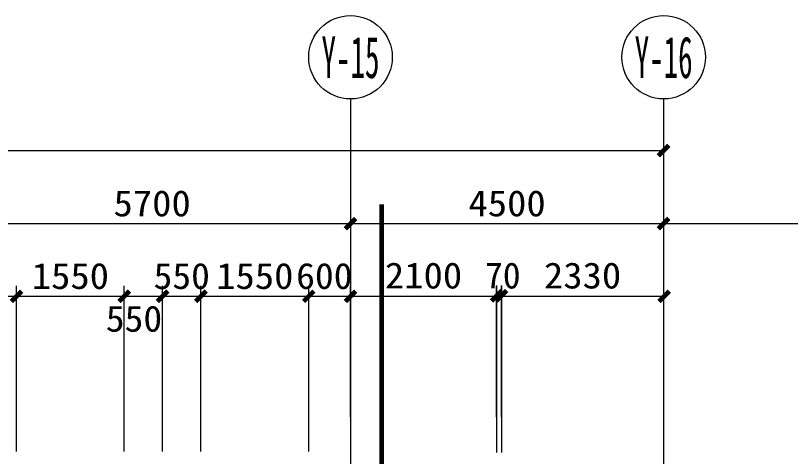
# Model space of a CAD drawing. Extents: x -307567 to 704339, y -10277 to 165507.
# Drawn here: x 412542 to 423678, y 144735 to 151077 of the extents above; entities that cross this region are included whole.
import ezdxf
from ezdxf.enums import TextEntityAlignment as Align

# ---------------------------------------------------------------- set-up
doc = ezdxf.new("R2010")
doc.units = 0
doc.header["$MEASUREMENT"] = 0
doc.layers.add('wode', color=250, linetype='CONTINUOUS', lineweight=0)
doc.styles.get("Standard").update_dxf_attribs({"font": 'txt', "height": 3})

msp = doc.modelspace()

# ---------------------------------------------------------------- linework, layer by layer
at = {"layer": 'wode', "color": 0}
for p, q in [((417355.3646, 149876.95515), (417355.3646, 147033.90906)), ((421855.3421, 149876.95515), (421855.3421, 147033.90906)), ((367305.63926, 149133.8894), (421855.3421, 149133.8894)), ((411655.3931, 148083.89465), (417355.3646, 148083.89465)), ((417355.3646, 148083.89465), (421855.3421, 148083.89465)), ((421855.3421, 148083.89465), (433855.2821, 148083.89465)), ((412555.3886, 144809.5641), (412555.3886, 147189.50215)), ((414105.40526, 144809.5641), (414105.40526, 147189.50215)), ((414655.3781, 144809.5641), (414655.3781, 147189.50215)), ((415205.38756, 144809.5641), (415205.38756, 147189.50215)), ((416755.3676, 144809.5641), (416755.3676, 147189.50215)), ((417355.3646, 147196.42351), (417355.3646, 144793.2678)), ((417355.3646, 145299.28638), (417355.3646, 147189.50215)), ((419455.3541, 147196.42351), (419455.3541, 144793.2678)), ((419455.3541, 145299.28638), (419455.3541, 147189.50215)), ((419525.37328, 147196.42351), (419525.37328, 144793.2678)), ((419525.37328, 145299.28638), (419525.37328, 147189.50215)), ((421855.3421, 147196.42351), (421855.3421, 144793.2678)), ((411655.3931, 147039.5029), (412555.3886, 147039.5029)), ((412555.3886, 147039.5029), (414105.40526, 147039.5029)), ((414105.40526, 147039.5029), (414655.3781, 147039.5029)), ((414655.3781, 147039.5029), (415205.38756, 147039.5029)), ((415205.38756, 147039.5029), (421855.3421, 147039.5029)), ((416755.3676, 147039.5029), (417355.3646, 147039.5029)), ((417355.3646, 147033.90906), (417355.3646, 95170.03874)), ((421855.3421, 147033.90906), (421855.3421, 95170.03874))]:
    msp.add_line(p, q, dxfattribs=at)
at = {"layer": 'wode', "color": 0, "const_width": 67.49966}
for points in [[(421780.34247, 149058.88978), (421930.34172, 149208.88903)], [(417805.36235, 141213.41258), (417805.36235, 148363.37988)], [(417280.36497, 148008.89503), (417430.36422, 148158.89428)], [(421780.34247, 148008.89503), (421930.34172, 148158.89428)], [(412480.38897, 146964.50328), (412630.38822, 147114.50253)], [(414030.40564, 146964.50328), (414180.40489, 147114.50253)], [(414580.37847, 146964.50328), (414730.37772, 147114.50253)], [(415130.38793, 146964.50328), (415280.38718, 147114.50253)], [(416680.36797, 146964.50328), (416830.36722, 147114.50253)], [(417280.36497, 146964.50328), (417430.36422, 147114.50253)], [(419380.35447, 146971.42463), (419530.35372, 147121.42388)], [(419450.37365, 146971.42463), (419600.3729, 147121.42388)], [(421786.861, 146963.63353), (421936.86025, 147113.63278)]]:
    msp.add_lwpolyline(points, dxfattribs=at)
at = {"layer": 'wode', "color": 0}
for centre in [(417355.3646, 150476.92468), (421855.3421, 150476.92468)]:
    msp.add_circle(centre, 599.997, dxfattribs=at)

# ---------------------------------------------------------------- texts
for s, height, width, p, p2 in [('Y-15', 599.997, 0.416254, (416939.13133, 150176.92618), (417771.63449, 150176.92618)), ('Y-16', 599.997, 0.416254, (421439.10883, 150176.92618), (422271.61199, 150176.92618)), ('5700', 374.998125, 0.888018, (413950.38895, 148188.89596), (415060.40537, 148188.89596)), ('4500', 374.998125, 0.888018, (419050.36345, 148188.89596), (420160.37987, 148188.89596)), ('1550', 374.998125, 0.934725, (412775.40703, 147144.50421), (413885.38683, 147144.50421)), ('550', 374.998125, 0.863984, (414525.41049, 147144.50421), (415335.39179, 147144.50421)), ('1550', 374.998125, 0.934725, (415425.40599, 147144.50421), (416535.38579, 147144.50421)), ('600', 374.998125, 0.925698, (416574.38706, 147144.50421), (417384.36836, 147144.50421)), ('2100', 374.998125, 0.986686, (417850.36945, 147151.42556), (418960.38587, 147151.42556)), ('70', 374.998125, 0.906641, (419289.38813, 147151.42556), (419799.37093, 147151.42556)), ('2330', 374.998125, 0.845703, (420135.36779, 147151.42556), (421245.34759, 147151.42556)), ('550', 374.998125, 0.864023, (413839.39097, 146530.34407), (414649.40889, 146530.34407))]:
    msp.add_text(s, height=height, dxfattribs=dict(at, width=width)).set_placement(p, p2, align=Align.FIT)

doc.saveas('drawing.dxf')
